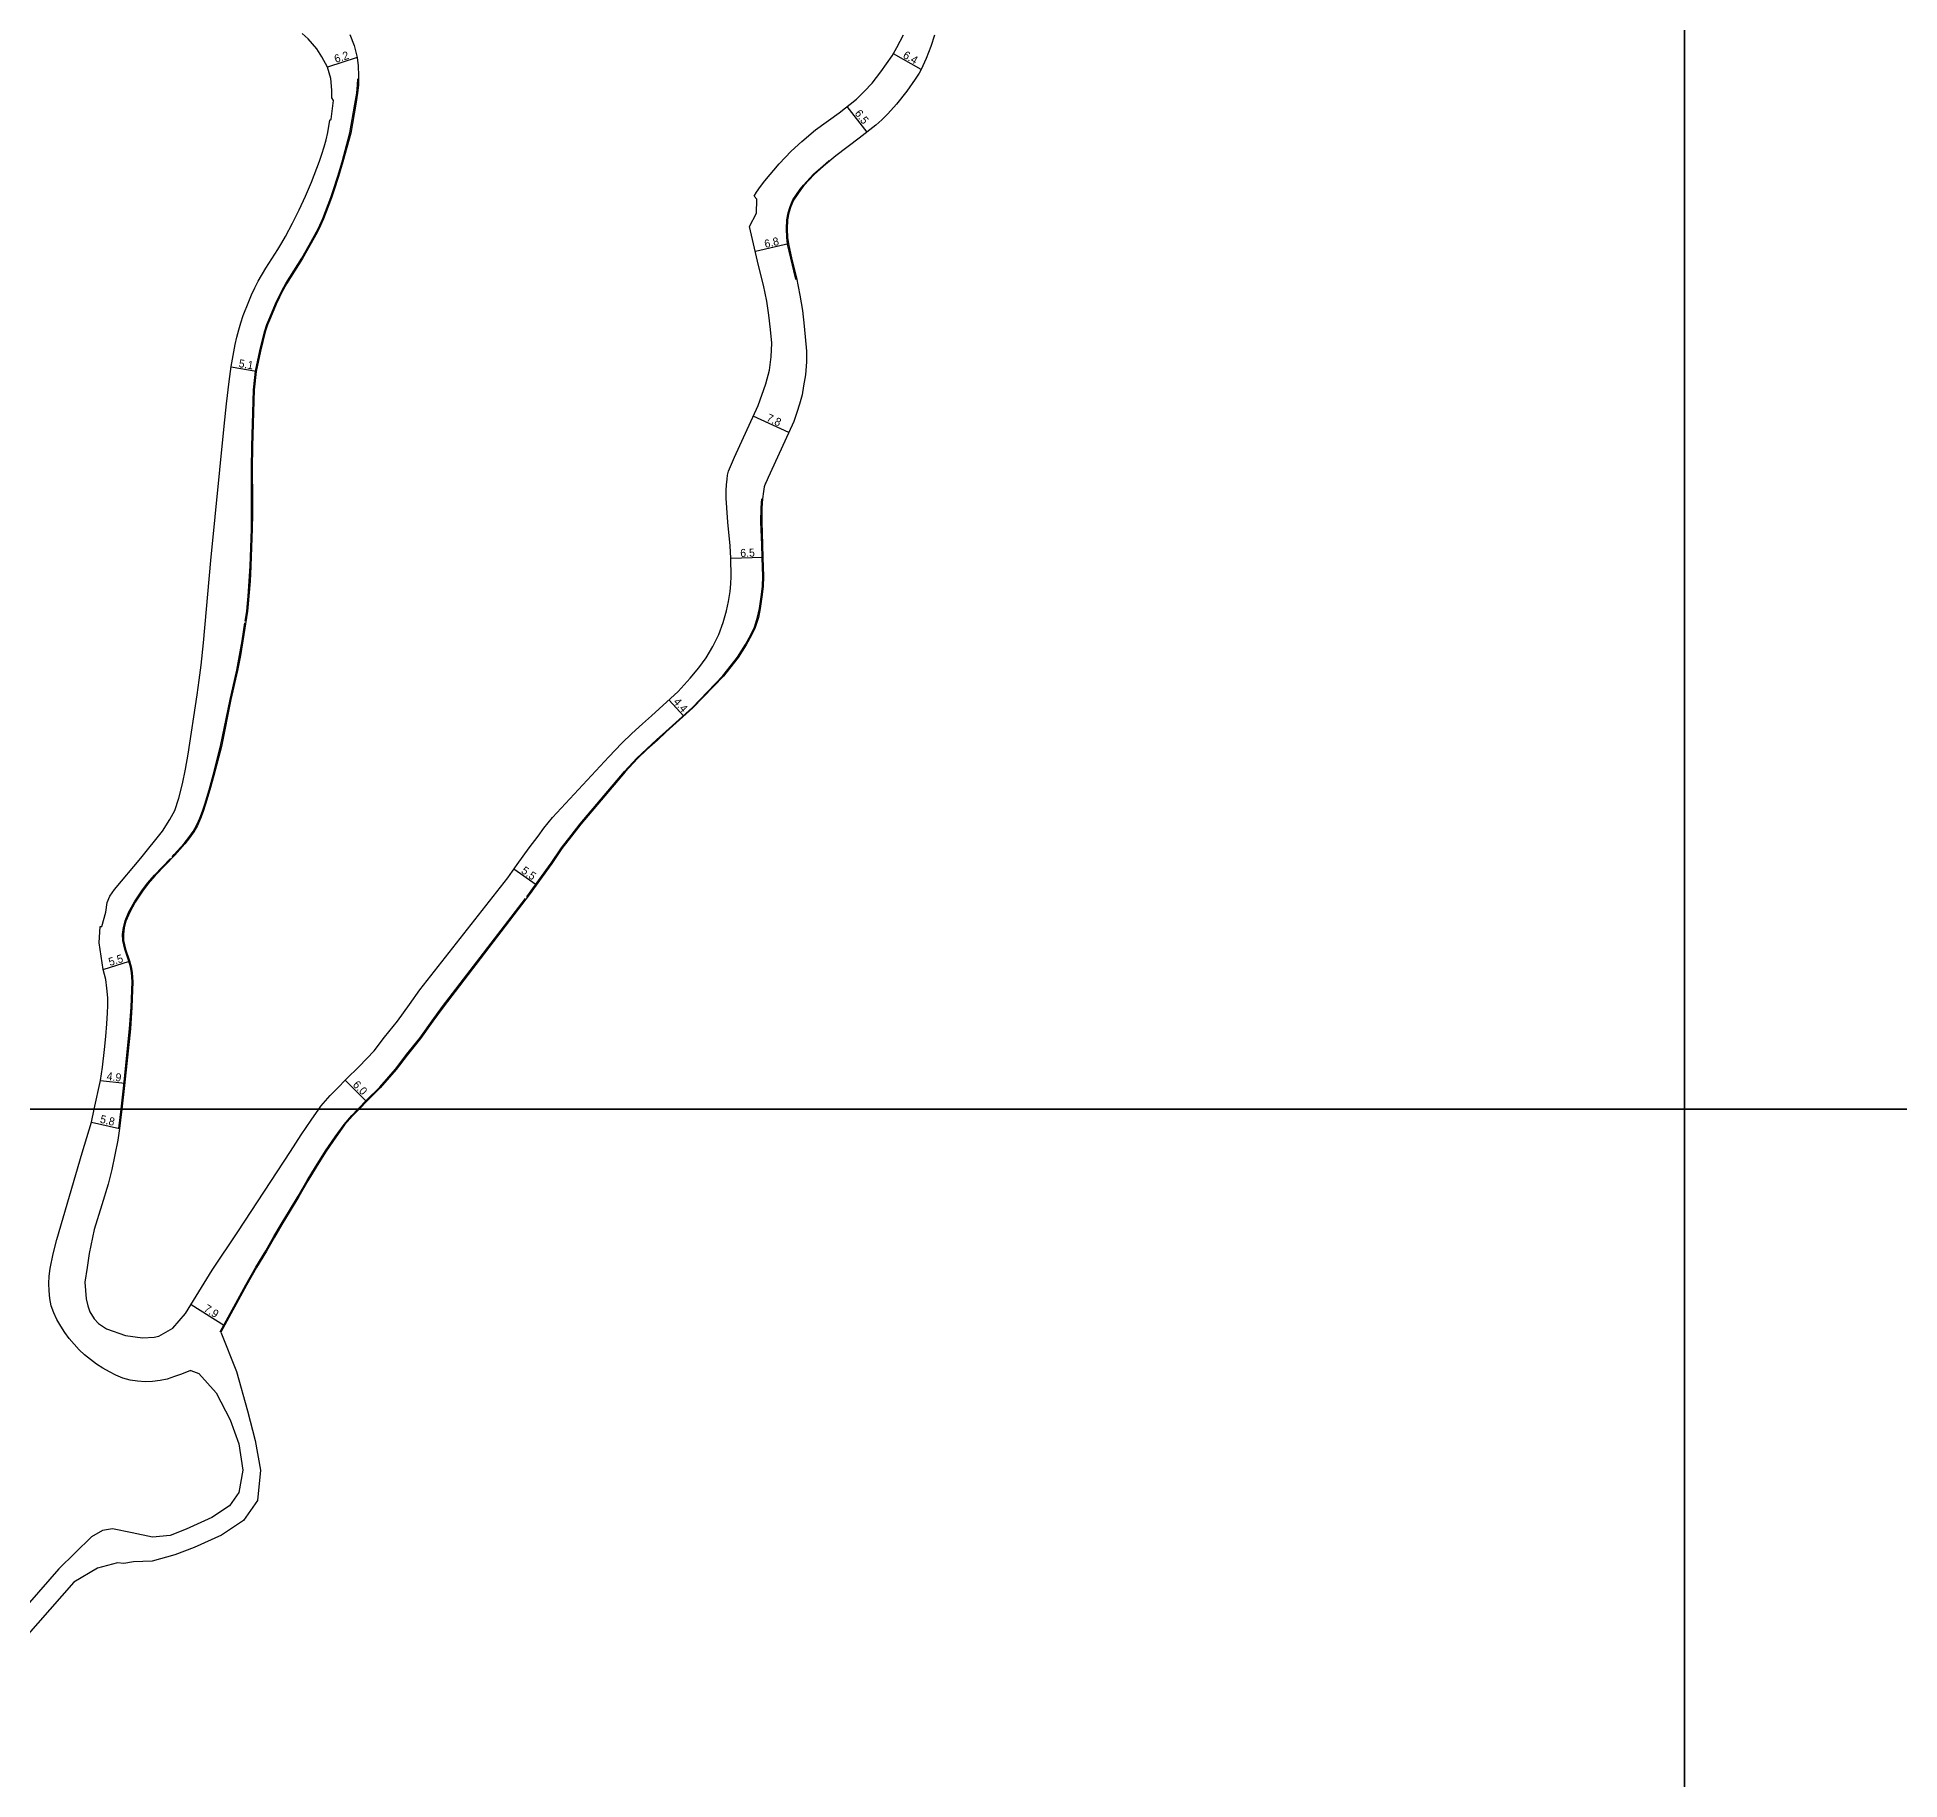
# Model space of a CAD drawing. Header units: metres. Extents: x -24000 to -20800, y -90000 to -87000.
# Drawn here: x -21929.3 to -21557, y -89534.1 to -89185.7 of the extents above; entities that cross this region are included whole.
import ezdxf

# ---------------------------------------------------------------- set-up
doc = ezdxf.new("R2010")
doc.units = ezdxf.units.M
doc.header["$LTSCALE"] = 2.5
for name, color, linetype in [('図郭', 7, 'Continuous'), ('幅員', 7, 'Continuous'), ('歩道・分離帯・安全施設', 7, 'Continuous'), ('道路', 7, 'Continuous')]:
    doc.layers.add(name, color=color, linetype=linetype)
doc.styles.get("Standard").update_dxf_attribs({"font": ''})
doc.styles.get('Standard').set_extended_font_data('@MS PGothic')

msp = doc.modelspace()

# ---------------------------------------------------------------- linework, layer by layer
at = {"layer": '図郭'}
for points in [[(-22400, -89400), (-21600, -89400), (-21600, -88800), (-22400, -88800)], [(-21600, -89400), (-20800, -89400), (-20800, -88800), (-21600, -88800)], [(-22400, -90000), (-21600, -90000), (-21600, -89400), (-22400, -89400)], [(-21600, -90000), (-20800, -90000), (-20800, -89400), (-21600, -89400)]]:
    msp.add_lwpolyline(points, close=True, dxfattribs=at)
at = {"layer": '幅員', "flags": 128}
for points in [[(-21865.37, -89189.73), (-21871.26, -89191.66)], [(-21752.58, -89192.16), (-21758.16, -89189.02)], [(-21763.41, -89204.65), (-21767.38, -89199.57)], [(-21779.14, -89227.03), (-21785.74, -89228.57)], [(-21885.54, -89252.5), (-21890.52, -89251.65)], [(-21779.07, -89264.72), (-21786.17, -89261.49)], [(-21784.22, -89289.72), (-21790.67, -89289.95)], [(-21800.06, -89321.45), (-21803.01, -89318.19)], [(-21829.53, -89355.19), (-21834.03, -89352.02)], [(-21916.08, -89372.07), (-21910.82, -89370.45)], [(-21916.64, -89394.3), (-21911.79, -89394.85)], [(-21863.5, -89398.5), (-21867.71, -89394.22)]]:
    msp.add_lwpolyline(points, dxfattribs=at)
at = {"layer": '幅員'}
for points in [[(-21918.47, -89402.59), (-21912.82, -89403.91)], [(-21898.53, -89439.07), (-21891.87, -89443.28)]]:
    msp.add_lwpolyline(points, dxfattribs=at)
at = {"layer": '歩道・分離帯・安全施設'}
for points in [[(-21887.71, -89302.43), (-21887.4, -89300.43), (-21887.25, -89298.95), (-21887.13, -89297.45), (-21886.91, -89294.46), (-21886.76, -89291.47), (-21886.47, -89283.98), (-21886.43, -89280.98), (-21886.44, -89277.98), (-21886.47, -89271.98), (-21886.41, -89267.48), (-21886.27, -89262.98), (-21886.05, -89256.21), (-21885.69, -89252.48), (-21884.81, -89248.43), (-21883.87, -89244.57), (-21883.38, -89243.14), (-21882.8, -89241.75), (-21881.64, -89238.98), (-21881.02, -89237.61), (-21880.33, -89236.27), (-21879.6, -89234.95), (-21876.43, -89229.86), (-21874.93, -89227.26), (-21873.48, -89224.64), (-21872.82, -89223.3), (-21872.21, -89221.94), (-21871.65, -89220.56), (-21870.62, -89217.74), (-21870.13, -89216.33), (-21869.21, -89213.48), (-21868.37, -89210.6), (-21866.78, -89204.82), (-21865.78, -89199.08), (-21865.39, -89196.85), (-21865.24, -89195.23), (-21865.21, -89194.01)], [(-21777.61, -89234.21), (-21777.69, -89233.82), (-21778.67, -89229.84), (-21779.29, -89227.06), (-21779.47, -89225.77), (-21779.51, -89224.01), (-21779.44, -89222.22), (-21779.18, -89220.8), (-21778.78, -89219.52), (-21778.23, -89218.19), (-21776.8, -89216.05), (-21776.14, -89215.27), (-21774.09, -89213.06), (-21772.22, -89211.4), (-21770.97, -89210.32)], [(-21831.44, -89357.58), (-21830.86, -89356.82), (-21829.03, -89354.21), (-21826.57, -89350.82), (-21824.52, -89347.79), (-21822.58, -89345.33), (-21820.74, -89342.96), (-21811.9, -89332.48), (-21809.42, -89329.84), (-21807.53, -89328.01), (-21805.42, -89326.13), (-21803.64, -89324.49), (-21798.33, -89319.68), (-21792.23, -89313.35), (-21789.32, -89309.64), (-21787.7, -89307.13), (-21786.66, -89305.21), (-21785.92, -89303.64), (-21785.28, -89301.68), (-21784.9, -89299.92), (-21784.52, -89297.14), (-21784.34, -89295.42), (-21784.28, -89293.52), (-21784.37, -89289.72), (-21784.46, -89287.2), (-21784.63, -89282.57), (-21784.57, -89279.81), (-21784.47, -89277.98)], [(-21902.31, -89349.55), (-21901.89, -89349.11), (-21899.89, -89346.89), (-21898.97, -89345.72), (-21898.12, -89344.49), (-21897.38, -89343.2), (-21896.78, -89341.84), (-21896.27, -89340.44), (-21895.79, -89339.02), (-21894.92, -89336.16), (-21894.13, -89333.27), (-21892.63, -89327.46), (-21890.72, -89318.1), (-21889.41, -89312.25), (-21888.83, -89309.31), (-21888.32, -89306.36), (-21887.77, -89302.81)], [(-21912.52, -89400), (-21911.99, -89395.25), (-21910.82, -89383.97), (-21910.51, -89379.61), (-21910.32, -89374.54), (-21910.45, -89372.69), (-21910.63, -89371.57), (-21910.99, -89370.43), (-21911.79, -89368.06), (-21912.17, -89366.29), (-21912.22, -89365.07), (-21912.08, -89363.68), (-21911.71, -89362.38), (-21910.95, -89360.54), (-21909.85, -89358.57), (-21908.39, -89356.35), (-21907.23, -89354.84), (-21905.84, -89353.21), (-21902.64, -89349.89)], [(-21865.18, -89400), (-21865.14, -89399.95), (-21863.39, -89398.17), (-21860.82, -89395.65), (-21857.69, -89392), (-21855.46, -89389.12), (-21852.81, -89385.82), (-21850.34, -89382.36), (-21848.3, -89379.51), (-21831.67, -89357.88)], [(-21912.97, -89403.89), (-21912.52, -89400)], [(-21892.74, -89444.55), (-21887.58, -89435.12), (-21885.58, -89431.61), (-21883.6, -89428.35), (-21882, -89425.51), (-21880.55, -89422.98), (-21878.88, -89420.28), (-21877.16, -89417.43), (-21875.33, -89414.29), (-21873.68, -89411.54), (-21871.66, -89408.33), (-21869.75, -89405.55), (-21867.97, -89403.07), (-21866.41, -89401.26), (-21865.18, -89400)]]:
    msp.add_lwpolyline(points, dxfattribs=at)
at = {"layer": '道路'}
for points in [[(-21917.9, -89400), (-21916.64, -89394.3), (-21916.24, -89391.59), (-21915.82, -89388.11), (-21915.58, -89385.47), (-21915.35, -89382.98), (-21915.22, -89380.78), (-21915.17, -89379.28), (-21915.2, -89377.79), (-21915.36, -89375.84), (-21915.6, -89374.07), (-21916.08, -89372.07), (-21916.93, -89366.75), (-21916.74, -89363.52), (-21916.36, -89363.49), (-21915.55, -89360.66), (-21915.29, -89358.67), (-21914.78, -89357.45), (-21913.88, -89356.1), (-21908.6, -89349.86), (-21904.22, -89344.44), (-21902.76, -89342.13), (-21901.76, -89340.3), (-21900.96, -89337.87), (-21900.24, -89334.96), (-21899.63, -89332.02), (-21899.11, -89329.07), (-21897.35, -89317.2), (-21896.91, -89314.23), (-21896.52, -89311.25), (-21896.03, -89306.78), (-21894.59, -89290.34), (-21891.92, -89263.48), (-21891.46, -89259), (-21890.92, -89254.53), (-21890.51, -89251.56), (-21890, -89248.6), (-21889.7, -89247.13), (-21889.37, -89245.67), (-21889.02, -89244.21), (-21888.61, -89242.77), (-21888.13, -89241.35), (-21887.02, -89238.56), (-21886.44, -89237.18), (-21885.82, -89235.81), (-21885.13, -89234.48), (-21883.6, -89231.9), (-21881.18, -89228.11), (-21880.4, -89226.83), (-21879.65, -89225.52), (-21878.26, -89222.87), (-21876.94, -89220.18), (-21875.68, -89217.45), (-21874.5, -89214.69), (-21873.4, -89211.9), (-21872.89, -89210.49), (-21872.41, -89209.07), (-21871.96, -89207.64), (-21871.55, -89206.2), (-21871.22, -89204.73), (-21870.83, -89202.28), (-21870.51, -89202.06), (-21870.07, -89198.34), (-21870.42, -89197.84), (-21870.37, -89196.31), (-21870.57, -89193.96), (-21871.26, -89191.66), (-21872.37, -89189.59), (-21873.39, -89187.99), (-21875.15, -89186), (-21876.31, -89184.98)], [(-21749.95, -89185.27), (-21750.65, -89187.56), (-21751.57, -89189.92), (-21752.58, -89192.16), (-21752.98, -89192.86), (-21753.78, -89194.08), (-21755.47, -89196.48), (-21757.51, -89199.06), (-21759.29, -89201), (-21760.48, -89202.2), (-21761.69, -89203.31), (-21765.02, -89205.91), (-21769.66, -89209.39), (-21772.12, -89211.51), (-21773.99, -89213.17), (-21776.03, -89215.37), (-21776.68, -89216.14), (-21778.1, -89218.26), (-21778.64, -89219.57), (-21779.03, -89220.84), (-21779.29, -89222.23), (-21779.36, -89224.02), (-21779.32, -89225.76), (-21779.14, -89227.03), (-21778.52, -89229.8), (-21777.55, -89233.79), (-21776.83, -89237.24), (-21776.33, -89240.34), (-21775.97, -89243.49), (-21775.49, -89248.48), (-21775.53, -89250.57), (-21775.75, -89253.22), (-21776.09, -89255.4), (-21776.39, -89257.2), (-21776.92, -89259.09), (-21777.45, -89260.76), (-21778.08, -89262.55), (-21782.76, -89272.83), (-21783.19, -89273.75), (-21783.6, -89274.64), (-21783.7, -89274.88), (-21783.95, -89275.61), (-21784.13, -89276.5), (-21784.33, -89278), (-21784.42, -89279.81), (-21784.48, -89282.57), (-21784.31, -89287.19), (-21784.22, -89289.72), (-21784.13, -89293.52), (-21784.2, -89295.43), (-21784.37, -89297.15), (-21784.76, -89299.94), (-21785.13, -89301.71), (-21785.78, -89303.7), (-21786.53, -89305.28), (-21787.57, -89307.2), (-21789.2, -89309.73), (-21792.11, -89313.45), (-21798.22, -89319.79), (-21803.54, -89324.6), (-21805.32, -89326.24), (-21807.42, -89328.12), (-21809.32, -89329.94), (-21811.79, -89332.58), (-21820.62, -89343.06), (-21822.47, -89345.43), (-21824.4, -89347.88), (-21826.45, -89350.91), (-21828.9, -89354.3), (-21830.74, -89356.91), (-21848.18, -89379.6), (-21850.22, -89382.45), (-21852.69, -89385.91), (-21855.34, -89389.21), (-21857.57, -89392.09), (-21860.71, -89395.75), (-21863.28, -89398.28), (-21864.97, -89400)], [(-21785.54, -89220.92), (-21785.47, -89218.09), (-21786, -89217.48), (-21785.49, -89216.66), (-21784.72, -89215.54), (-21783.83, -89214.42), (-21780.99, -89211), (-21778.61, -89208.45), (-21776.47, -89206.54), (-21773.74, -89204.19), (-21768.99, -89200.82), (-21765.5, -89198.11), (-21763.97, -89196.55), (-21762.42, -89194.86), (-21760.64, -89192.62), (-21758.4, -89189.44), (-21757.43, -89187.73), (-21756.16, -89185.23)], [(-21872.97, -89400), (-21872.58, -89399.45), (-21870.73, -89397.3), (-21869.31, -89395.86), (-21867.52, -89394.03), (-21864.91, -89391.47), (-21861.94, -89388.35), (-21859.86, -89385.65), (-21857.27, -89382.43), (-21854.9, -89379.11), (-21852.79, -89376.15), (-21835.24, -89353.74), (-21833.38, -89351.11), (-21830.95, -89347.75), (-21829.19, -89345.46), (-21828.01, -89343.86), (-21826.28, -89341.7), (-21815, -89329.57), (-21812.45, -89326.85), (-21810.42, -89324.9), (-21808.28, -89322.98), (-21806.51, -89321.35), (-21801.17, -89316.53), (-21798.75, -89313.83), (-21797.02, -89311.81), (-21795.56, -89309.78), (-21794.24, -89307.52), (-21793.04, -89305.09), (-21792.16, -89302.73), (-21791.48, -89300.4), (-21791.08, -89298.54), (-21790.79, -89296.49), (-21790.63, -89294.99), (-21790.58, -89293.49), (-21790.67, -89289.87), (-21790.76, -89287.41), (-21791.23, -89282.64), (-21791.44, -89279.76), (-21791.56, -89277.83), (-21791.55, -89276.31), (-21791.51, -89275.16), (-21791.41, -89274.06), (-21791.29, -89273.23), (-21791.09, -89272.43), (-21789.88, -89269.66), (-21785.18, -89259.32), (-21783.68, -89254.98), (-21782.94, -89252.27), (-21782.58, -89249.63), (-21782.48, -89246.89), (-21782.69, -89244.13), (-21783.02, -89241.27), (-21783.47, -89238.46), (-21784.13, -89235.27), (-21785.1, -89231.34), (-21786.91, -89223.53), (-21785.53, -89220.9)], [(-21898.66, -89452.28), (-21900.46, -89452.98), (-21901.86, -89453.5), (-21903.29, -89453.97), (-21904.75, -89454.3), (-21906.24, -89454.48), (-21907.74, -89454.52), (-21909.24, -89454.43), (-21910.71, -89454.19), (-21912.16, -89453.78), (-21913.55, -89453.22), (-21914.88, -89452.54), (-21916.18, -89451.78), (-21917.44, -89450.97), (-21918.66, -89450.09), (-21919.82, -89449.14), (-21920.92, -89448.12), (-21921.94, -89447.03), (-21922.89, -89445.87), (-21923.78, -89444.66), (-21924.6, -89443.4), (-21925.35, -89442.1), (-21925.98, -89440.74), (-21926.49, -89439.33), (-21926.79, -89437.86), (-21926.94, -89436.37), (-21926.98, -89434.87), (-21926.92, -89433.38), (-21926.73, -89431.89), (-21926.1, -89428.96), (-21925.37, -89426.05), (-21921.56, -89413.1), (-21920.33, -89408.77), (-21918.47, -89402.59), (-21917.9, -89400)], [(-21916.41, -89419.14), (-21917.89, -89424.07), (-21918.89, -89428.9), (-21919.33, -89431.7), (-21919.77, -89434.59), (-21919.48, -89437.92), (-21919.18, -89439.31), (-21918.75, -89440.55), (-21917.91, -89441.93), (-21917.03, -89442.9), (-21915.44, -89443.92), (-21911.63, -89445.26), (-21908.27, -89445.73), (-21905.94, -89445.62), (-21905.01, -89445.39), (-21902.22, -89443.78), (-21899.66, -89440.89), (-21894.3, -89432.21), (-21889.17, -89424.52), (-21878.66, -89408.48), (-21876.55, -89405.12), (-21874.54, -89402.19), (-21872.97, -89400)], [(-21864.97, -89400), (-21865.03, -89400.06), (-21866.3, -89401.36), (-21867.86, -89403.17), (-21869.63, -89405.64), (-21871.53, -89408.41), (-21873.55, -89411.62), (-21875.2, -89414.37), (-21877.03, -89417.51), (-21878.75, -89420.36), (-21880.42, -89423.05), (-21881.87, -89425.58), (-21883.48, -89428.42), (-21885.45, -89431.69), (-21887.45, -89435.2), (-21892.61, -89444.63)], [(-21898.66, -89452.28), (-21898.57, -89452.24)]]:
    msp.add_lwpolyline(points, dxfattribs=at)
at = {"layer": '道路', "flags": 128}
for points in [[(-21866.82, -89185.14), (-21865.91, -89187.35), (-21865.37, -89189.73), (-21865.15, -89191.42), (-21865.05, -89193.4), (-21865.09, -89195.24), (-21865.24, -89196.87), (-21865.63, -89199.11), (-21866.63, -89204.85), (-21868.23, -89210.64), (-21869.07, -89213.52), (-21869.99, -89216.38), (-21870.48, -89217.79), (-21871.51, -89220.61), (-21872.07, -89222), (-21872.68, -89223.37), (-21873.35, -89224.71), (-21874.8, -89227.34), (-21876.3, -89229.94), (-21879.47, -89235.03), (-21880.2, -89236.34), (-21880.88, -89237.68), (-21881.5, -89239.04), (-21882.66, -89241.81), (-21883.24, -89243.19), (-21883.72, -89244.61), (-21884.66, -89248.46), (-21885.54, -89252.5), (-21885.9, -89256.22), (-21886.12, -89262.99), (-21886.26, -89267.48), (-21886.32, -89271.98), (-21886.29, -89277.98), (-21886.28, -89280.98), (-21886.32, -89283.98), (-21886.61, -89291.48), (-21886.76, -89294.47), (-21886.98, -89297.47), (-21887.1, -89298.96), (-21887.25, -89300.45), (-21888.17, -89306.38), (-21888.68, -89309.34), (-21889.26, -89312.28), (-21890.57, -89318.14), (-21892.49, -89327.5), (-21893.98, -89333.31), (-21894.77, -89336.2), (-21895.65, -89339.07), (-21896.12, -89340.49), (-21896.64, -89341.9), (-21897.25, -89343.27), (-21897.99, -89344.57), (-21898.85, -89345.8), (-21899.77, -89346.99), (-21901.78, -89349.21), (-21905.72, -89353.31), (-21907.11, -89354.93), (-21908.27, -89356.44), (-21909.72, -89358.65), (-21910.81, -89360.6), (-21911.57, -89362.43), (-21911.93, -89363.7), (-21912.07, -89365.08), (-21912.02, -89366.27), (-21911.65, -89368.02), (-21910.84, -89370.38), (-21910.49, -89371.54), (-21910.3, -89372.68), (-21910.17, -89374.53), (-21910.36, -89379.62), (-21910.67, -89383.99), (-21911.84, -89395.27), (-21912.37, -89400)], [(-21912.37, -89400), (-21912.82, -89403.91), (-21913.17, -89406.24), (-21913.76, -89409.18), (-21914.41, -89412.11), (-21915.13, -89415.03), (-21916.41, -89419.14)], [(-21892.61, -89444.63), (-21889.47, -89452.48), (-21887.26, -89460.31), (-21885.72, -89466.29), (-21884.67, -89472.18), (-21885.24, -89478.26), (-21888.04, -89482.26), (-21892.44, -89485.17), (-21897.94, -89487.65), (-21901.81, -89489.15), (-21906.3, -89490.37), (-21910.07, -89490.55), (-21912.01, -89490.84), (-21913.27, -89490.74), (-21917.24, -89491.79), (-21922, -89494.61), (-21931.6, -89505.54)], [(-21898.57, -89452.24), (-21897, -89452.88), (-21893.55, -89456.72), (-21890.75, -89462.13), (-21889.02, -89466.96), (-21888.19, -89472.17), (-21889.02, -89476.68), (-21890.88, -89479.34), (-21894.37, -89481.65), (-21899.49, -89483.96), (-21902.74, -89485.23), (-21906.23, -89485.56), (-21910.29, -89484.75), (-21914.24, -89483.93), (-21916.22, -89484.27), (-21918.43, -89485.54), (-21924.95, -89491.9), (-21934.92, -89503.32)]]:
    msp.add_lwpolyline(points, dxfattribs=at)

# ---------------------------------------------------------------- texts
at = {"layer": '幅員'}
for s, rotation, p in [('6.2', 18.117, (-21869.61, -89190.86)), ('6.4', 330.6104, (-21756.38, -89189.73)), ('6.5', 307.9375, (-21765.98, -89200.95)), ('6.8', 13.0859, (-21783.74, -89227.85)), ('5.1', 350.3349, (-21889.1, -89251.64)), ('7.8', 335.5523, (-21783.67, -89262.35)), ('6.5', 2.0939, (-21788.73, -89289.63)), ('4.4', 312.148, (-21802.24, -89318.67)), ('5.5', 324.893, (-21832.68, -89352.66)), ('5.5', 17.1139, (-21914.75, -89371.4)), ('4.9', 353.5219, (-21915.47, -89394.18)), ('6.0', 314.4385, (-21866.33, -89395.26)), ('5.8', 346.8748, (-21916.84, -89402.71)), ('7.9', 327.6896, (-21896.13, -89440.29))]:
    msp.add_text(s, height=1.6, rotation=rotation, dxfattribs=at).set_placement(p)

doc.saveas('drawing.dxf')
